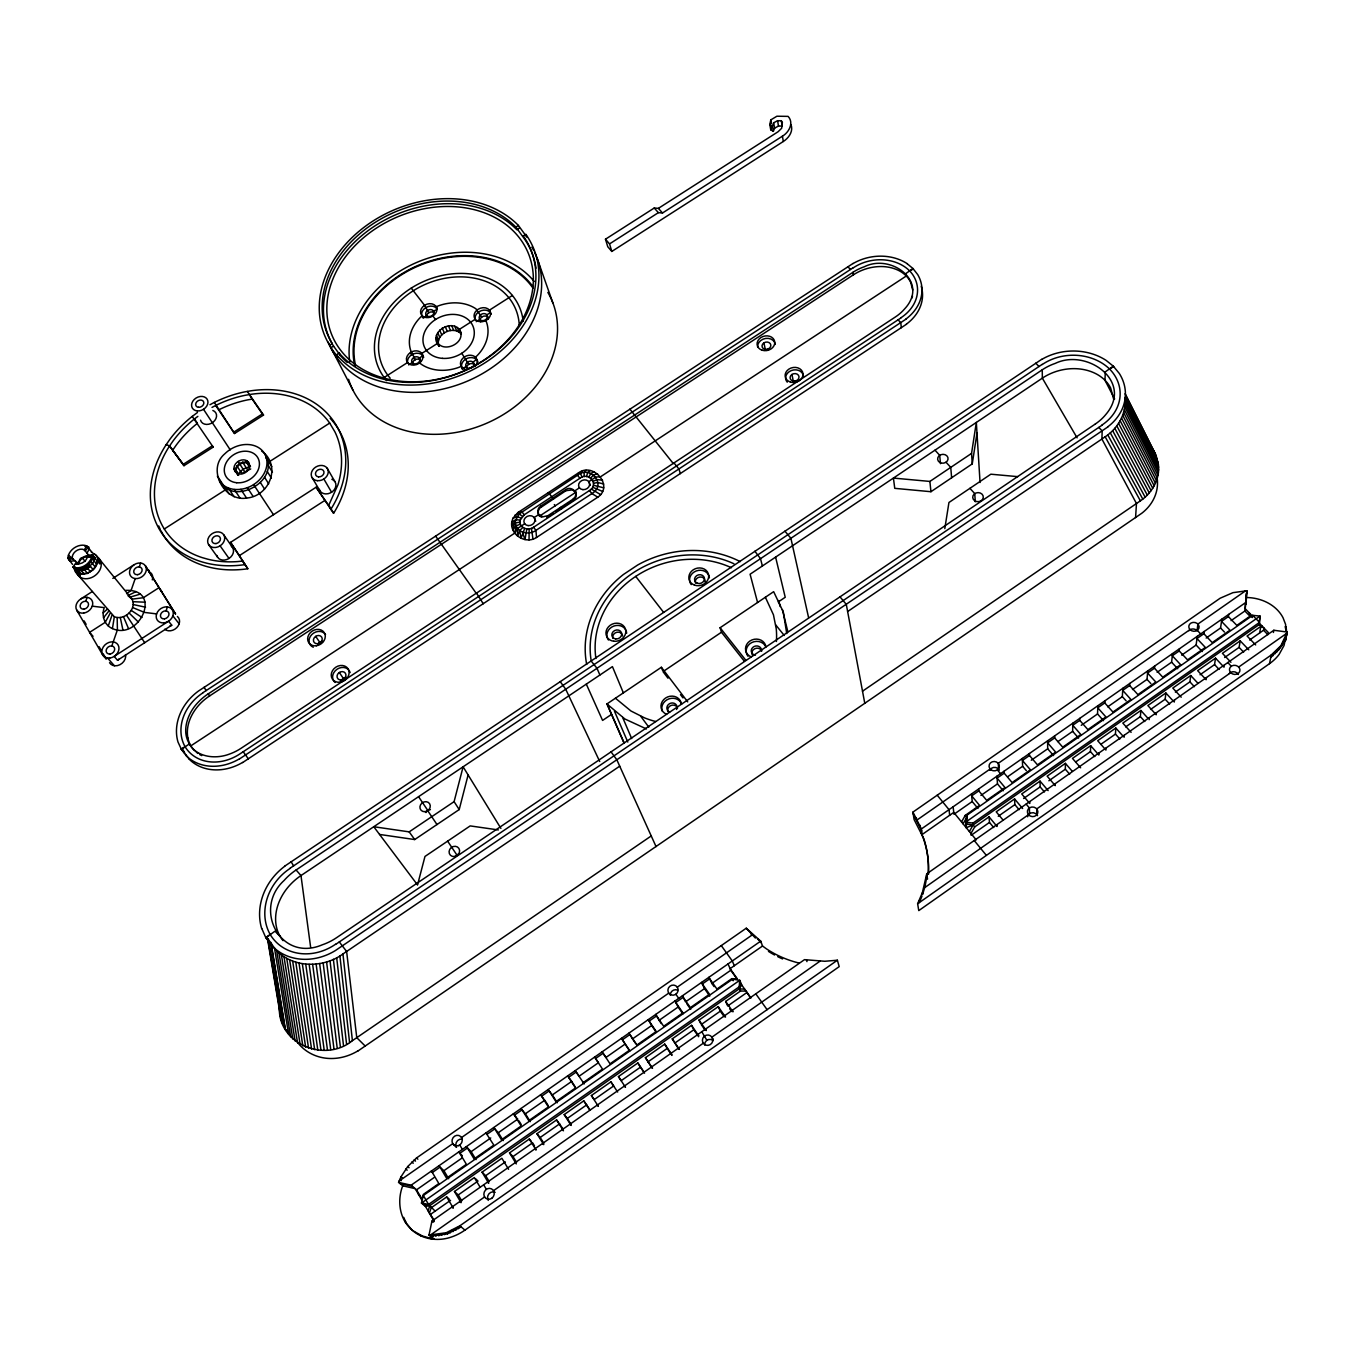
<?xml version="1.0" encoding="UTF-8"?>
<svg xmlns="http://www.w3.org/2000/svg" width="1355" height="1355" viewBox="0 0 1355 1355"><rect width="100%" height="100%" fill="white"/><g stroke="black" fill="none" stroke-linecap="round" stroke-linejoin="round"><path stroke-width="1.5" d="M279.553 1005.207C275.759 1043.181 324.641 1063.777 352.402 1040.657L651.23 835.95M1069.654 774.213L1065.352 769.217L1065.386 763.356L1047.144 776.144L1055.257 785.612L1055.24 783.664M847.62 611.545L1105.172 436.801C1117.773 428.485 1126.716 413.529 1124.853 398.133L1158.373 464.477C1160.253 478.84 1152.173 493.017 1140.385 500.842L862.508 691.202M511.784 521.98C509.717 534.785 525.909 544.693 536.529 537.478L597.809 497.166C614.052 486.072 593.473 461.97 578.67 472.743L517.847 512.613L512.884 518.321L511.784 521.98L515.899 519.693L520.218 520.134L524.199 514.815L579.906 478.281C588.273 471.252 599.672 484.633 589.476 490.527L533.582 527.247C528.315 531.499 518.22 527.586 520.218 520.134M1078.563 738.068L1072.652 731.344L1072.77 723.248M1104.85 700.857L1104.765 702.923L1097.77 707.801L1105.934 716.964L1087.879 729.6L1079.749 720.386L1079.8 718.353M1094.789 756.581L1090.453 751.619L1090.639 745.657L1072.466 758.394L1080.629 767.794M529.043 539.9L529.144 528.907M1103.478 720.64L1097.533 713.95L1097.855 705.735M1098.939 753.007L1098.854 755.006L1090.639 745.657M1246.007 604.296L1246.905 590.763L1232.948 592.66L1220.194 598.199L912.948 812.102L914.1 819.538L923.839 838.762A102.557 97.221 -8.1 0 1 928.209 872.468L928.48 874.229A102.353 97.069 -8 0 0 921.095 832.631M1245.499 603.127L1245.262 608.768L1252.325 616.034M1231.068 620.641L1244.889 610.986L1246.905 590.763M1106.019 748.045L1105.917 750.043L1097.686 740.711L1115.809 728.025L1122.787 735.85M966.234 827.702L966.64 815.405L1252.681 615.322L1260.048 616.085L1259.134 624.604L973.127 824.975L966.234 827.702L966.64 815.405M1119.84 739L1115.453 734.088L1115.809 728.025M1126.124 700.857L1122.33 696.639L1122.838 688.289M1135.575 517.61L1136.472 503.518L1101.903 439.02L1102.174 430.89L1098.77 427.418M1124.074 737.306L1124.21 735.274M1154.68 666.067L1154.477 668.201L1147.55 673.045L1155.832 682.056L1137.912 694.607L1129.664 685.528L1129.816 683.428M575.926 493.711L575.231 496.777L572.962 499.233L547.996 515.628L542.999 516.814L538.799 514.51L534.175 517.542L535.75 521.201M1144.772 721.504L1140.368 716.609L1140.859 710.46L1122.821 723.096L1131.12 732.361M1150.852 683.564L1147.024 679.38L1147.736 670.911M1149.192 719.657L1149.379 717.608M1156.408 712.679L1156.205 714.746L1147.854 705.548L1165.842 692.964L1172.922 700.671M1285.878 638.679L1286.251 636.24L1285.404 640.847L1287.25 632.057L1273.836 630.261L926.735 873.856L922.382 892.64L917.623 903.768L918.775 910.611L1269.516 663.662A49.847 42.598 9.2 0 0 1279.12 654.414L1284.015 645.556L1286.081 636.071M1169.636 704.058L1165.181 699.214L1165.842 692.964M1177.698 668.726L1171.618 662.188L1172.532 653.601M924.855 884.273L925.109 886.018L926.989 875.635M1154.477 668.201L1162.776 677.212L1180.645 664.712L1172.295 655.752L1179.206 650.942L1179.443 648.774M1174.226 702.093L1174.463 700.01M520.354 524.216L516.086 525.808L512.732 529.653L515.899 519.693L519.185 513.952L577.518 475.249C590.069 464.697 607.176 484.751 591.881 493.593L535.936 530.381C528.924 535.648 515.967 532.667 515.544 522.81L519.981 522.217M1175.344 692.083L1189.91 681.87L1190.706 675.518L1197.854 683.174M1181.696 655.143L1196.126 645.048L1197.244 636.359M1179.206 650.942L1187.556 659.868L1205.357 647.419L1196.956 638.544L1203.85 633.734L1204.138 631.532M1206.424 677.585L1206.119 679.702L1197.651 670.657L1215.503 658.157L1224.005 667.151L1224.344 665M438.647 345.525C435.497 333.703 453.62 325.098 461.361 334.177C457.143 315.613 426.368 331.196 438.868 345.948M978.649 788.966L978.801 790.88L971.687 795.859L979.563 805.361L965.251 815.371L966.826 817.285L965.861 823.992L973.127 824.975L974.719 826.889L970.959 833.461L971.129 835.29L989.472 822.434L989.065 816.845L974.719 826.889M1200.039 674.773L1214.554 664.594L1215.503 658.157M1206.17 638.036L1220.55 627.992L1221.854 619.167M1203.85 633.734L1212.251 642.609L1229.984 630.194L1221.533 621.386L1228.375 616.593L1228.731 614.374M971.552 453.4L929.886 481.432L893.419 478.078L894.757 488.342L930.936 491.713L972.263 463.867L971.552 453.4L976.328 422.438L980.055 482.499M972.263 463.867L976.989 433.092M944.808 528.619L948.94 502.502L990.844 474.199L1017.74 476.638M125.727 590.374C163.006 588.748 139.734 640.932 112.431 628.585L114.328 616.762L75.541 572.132L74.356 566.559M1245.99 595.997L1246.498 592.999M1224.649 657.514L1239.097 647.385L1240.198 640.847L1248.751 649.79M1249.496 613.121L1249.107 615.339L1244.889 610.986M273.473 514.714L253.605 484.599A26.372 21.087 -30.7 0 0 262.379 450.707A26.372 21.087 -30.7 0 0 224.879 453.739C206.417 469.033 224.202 501.96 246.542 498.064C269.645 496.286 281.789 465.392 261.583 450.961M218.816 478.315C229.808 508.464 281.129 481.838 265.394 454.992M1259.642 632.971L1260.844 626.366L1258.846 622.758L1268.246 632.446L1267.84 634.648L1263.554 630.227L1263.961 628.043L1260.844 626.366L1247.074 636.02L1255.662 644.929M750.382 997.788L746.08 991.115L740.524 991.013L739.068 988.947L739.728 980.292L732.547 979.157L423.336 1195.466L421.473 1203.054L425.504 1206.424L429.874 1205.56L739.068 988.947L741.693 984.966L739.728 980.292L421.473 1203.054L428.536 1204.426L435.141 1211.133M740.389 981.867L739.068 988.947L744.623 989.065M1285.997 631.311L1285.59 624.384L1283.016 617.694A36.805 31.385 9.6 0 0 1277.24 609.818C1269.042 601.518 1257.271 597.504 1245.753 597.504M186.025 755.429L181.435 749.434L189.243 743.997C197.169 757.36 215.36 759.257 228.826 754.312A46.324 38.719 -38 0 0 241.105 748.265L895.384 316.968A43.919 35.535 -9.6 0 0 904.598 308.94C929.835 281.908 891.217 253.266 864.388 266.715A44.105 35.789 -9.2 0 0 853.074 272.236L208.145 693.912A46.527 39.024 -38.3 0 0 197.779 702.686C187.295 713.662 180.503 732.699 190.852 745.843L514.714 533.159L516.086 525.808M1285.844 638.476L1286.251 636.24M1273.412 632.48L1273.836 630.261M1269.516 663.662L1271.244 654.99L1280.915 645.691L1287.25 632.057M912.084 297.931L912.491 295.915M1270.804 657.175L1273.006 655.532L1273.446 653.347M1273.006 655.532L1275.512 651.586M1275.072 653.771L1277.46 649.706M1277.02 651.907L1279.255 647.741M114.328 616.762C124.237 620.776 137.143 609.276 132.028 599.147L96.425 555.516L91.293 552.061M1278.798 649.943L1280.915 645.691M1280.441 647.893L1282.389 643.557M413.123 1230.848L422.32 1235.963L434.345 1239.317L428.993 1235.083L431.94 1221.092L804.497 959.645L824.755 961.271L837.373 960.221L839.202 966.623L464.934 1230.137A52.676 48.035 -62.4 0 1 451.418 1237.013C437.851 1241.807 421.574 1239.469 411.124 1229.171M1281.932 645.759L1283.71 641.355M1283.253 643.557L1284.862 639.086M1284.405 641.305L1285.844 636.782M1285.37 638.984L1286.64 634.428M112.431 628.585C104.386 625.265 101.269 615.458 104.25 607.616L92.275 606.176M790.964 124.609C793.59 131.266 788.779 138.007 783.326 141.479L611.816 251.437L607.768 246.746L605.482 239.208L654.245 208.009L658.378 208.365L778.109 131.723L781.666 128.251L782.377 122.34L781.276 120.731L777.584 120.714L773.654 122.814L774.586 128.149L773.349 131.333L770.741 129.809L771.418 126.743M91.446 557.769L92.106 554.805L87.584 555.415L91.446 557.769A13.093 10.298 -35.8 0 1 72.984 567.034L78.2 573.216C86.449 576.214 96.205 569.608 97.204 561.055L92.106 554.805M90.904 561.749L92.597 563.612L84.433 570.133L74.915 570.557L73.898 568.118C82.181 571.133 92.005 564.51 93.004 555.906L89.989 556.312M770.741 129.809L769.792 124.474L770.809 119.884L776.906 116.225L788.102 116.378C794.149 122.78 788.966 132.417 782.411 136.178L662.51 212.989L658.378 212.65L609.547 243.9L611.816 251.437M87.685 555.584L87.228 557.599A8.096 6.385 -35.8 0 1 77.574 563.765L75.643 563.274L72.984 567.034M77.642 563.883L80.487 558.396L86.737 555.55M72.543 564.391L67.75 558.125L68.427 555.16A13.093 10.298 -35.8 0 1 86.822 545.946L91.937 552.23M524.656 528.45L521.048 538.308L519.71 530.652L522.776 527.434M586.596 476.587L587.562 472.709L590.136 470.591M379.552 834.443L414.698 839.558L459.21 809.562L468.102 774.941M417.492 884.883L373.76 826.736L409.176 831.868L454.094 801.652L463.105 766.795L500.91 828.396M526.841 528.941L524.961 539.612L522.539 532.159M417.611 884.629L424.979 856.445L470.185 825.906L498.352 829.938M1286.166 636.647L1286.793 634.276M924.618 887.694L922.653 894.385L922.382 892.64M428.095 1210.896L429.874 1205.56L422.828 1204.189M799.111 963.066A102.557 97.221 -8.1 0 1 766.405 948.822L762.526 946.01L760.714 941.132L746.249 928.209L416.51 1157.983L407.703 1166.57L400.995 1176.817L398.573 1182.356L402.723 1185.777C396.88 1200.75 399.42 1219.873 412.496 1230.289M166.055 610.885L167.41 606.904M108.265 625.993L111.957 615.289M111.804 645.945L117.411 629.889L117.174 617.507M135.212 578.585L131.147 590.306L126.574 593.744M139.277 566.915L140.615 563.036M85.721 601.298L87.127 597.369M96.561 564.002L93.969 560.851L95.172 557.904L93.004 555.906L94.105 560.614L92.53 563.714L95.121 566.881M773.349 131.333L772.401 125.998L773.654 122.814M519.71 530.652L517.542 536.106L517.508 528.484L524.707 523.758M920.062 900.906L922.01 896.011M93.969 560.851L94.613 557.887M578.67 472.743L577.518 475.249L579.906 478.281M110.195 613.205L105.216 622.335L89.599 632.362L93.038 636.291M588.781 477.079L590.831 473.42L594.066 471.828M961.542 821.943L965.251 815.371M963.1 823.857L966.826 817.285M969.384 831.53L973.127 824.975L972.958 823.112L1259.54 622.385L1252.681 615.322L1252.291 617.541L1250.58 615.797L1236.844 625.4L1228.375 616.593M582.176 471.066L580.668 473.64L582.006 477.214M86.94 553.111L89.345 549.046L88.549 546.878L84.891 546.336M514.714 533.159L517.508 528.484M250.472 466.645L246.034 460.31A8.299 6.639 -30.7 0 0 233.941 468.051L237.989 475.097M248.236 463.139L247.457 462.529A8.282 6.639 -30.7 0 0 235.364 470.253L235.618 471.201M197.457 412.496L192.224 416.408A102.624 82.316 -30.8 0 0 169.798 439.443L166.208 444.626A102.624 82.316 -30.8 0 0 161.11 532.21A102.624 82.316 -30.8 0 0 243.731 564.798L244.95 564.612L230.57 542.356L316.105 487.241L333.584 513.257L334.245 512.258A102.269 82.147 -30.8 0 0 330.18 418.339M75.931 571.878C87.414 583.192 72.188 570.574 74.796 566.509M93.969 554.043C97.78 553.772 102.624 573.639 97.814 557.887M333.584 513.257L331.043 508.955L331.687 507.939A102.624 82.316 -30.8 0 0 251.048 390.782L244.798 391.866A102.624 82.316 -30.8 0 0 214.31 402.418L209.974 404.722M86.822 545.946L84.264 549.842L82.249 549.182A8.096 6.369 -35.8 0 0 72.611 555.33L72.255 557.498L67.75 558.125M85.179 550.943L88.549 546.878M79.759 575.756L78.2 573.216M515.899 519.693L511.733 525.842L515.544 522.81M161.025 530.855A102.269 82.147 -30.8 0 0 246.61 568.931L247.813 568.744L242.647 561.055L237.65 561.58A98.254 78.81 -30.7 0 1 207.738 559.192L202.2 557.616A98.254 78.81 -30.7 0 1 169.595 445.93L173.05 440.968A98.254 78.81 -30.7 0 1 194.51 418.881L197.864 416.375M574.622 499.03C579.889 493.508 571.42 485.107 565.628 489.765L540.73 506.109C536.343 508.565 537.156 515.577 541.729 517.288M103.471 617.829L109.196 610.631M586.088 470.337L584.09 472.776L584.293 476.638M81.029 573.944L78.387 570.811L74.915 570.557L84.433 570.133L90.395 566.305L93.004 569.456M590.678 478.044L593.676 474.894L597.606 473.945M103.149 612.816L107.553 609.039M575.926 493.101L572.606 489.883L565.984 490.662L539.798 508.091L538.24 510.954L538.426 514.036M473.081 362.158L476.316 359.532L475.317 357.161L476.943 355.857A40.481 32.368 -23.1 0 0 486.462 322.084L485.632 320.593M250.726 468.949L241.783 473.437L236.888 465.866M426.571 315.596L423.37 318.154L422.303 315.766L420.694 317.053A40.481 32.368 -23.1 0 0 410.717 350.488L415.274 359.668M79.86 568.795L81.097 570.98L87.601 568.558L90.379 566.322L88.769 564.341M1114.623 398.946L1104.986 380.281L1105.274 371.897L1113.268 366.138L1119.281 373.421A53.489 44.139 -1.8 0 1 1108 426.656M1108.102 426.757L335.142 950.719A56.385 49.407 -44.3 0 1 271.39 945.333L265.902 937.728L275.014 931.19L280.112 936.441M590.204 485.429L588.798 481.686L595.929 476.994L600.502 476.808L906.275 276.014L906.004 273.439L912.982 268.544L917.708 274.591A45.24 36.636 -9.3 0 1 905.851 319.103M519.304 228.03L516.882 229.757A109.907 86.635 -23 0 0 376.216 225.066A109.907 86.635 -23 0 0 333.567 346.169L330.874 347.693L337.852 357.263L336.565 354.824L339.089 353.028A110.094 86.703 -23 0 0 483.108 360.955A110.094 86.703 -23 0 0 523.267 235.922L525.909 234.432L526.841 237.057L518.372 225.404A113.176 89.142 -23 0 0 373.574 220.662A113.176 89.142 -23 0 0 329.604 345.237L352.842 389.935M329.604 345.237L332.297 343.73A110.094 86.703 -23 0 1 375.047 222.474A110.094 86.703 -23 0 1 515.933 227.132L518.372 225.404M284.618 866.201L1041.707 359.312M430.314 1235.116L484.599 1196.939M428.993 1235.083L446.218 1232.745L459.853 1225.818L837.373 960.221M917.623 903.768L1271.244 654.99M905.936 319.17L239.547 758.902M906.478 324.235L242.613 762.56M449.284 1199.192L446.71 1196.922L431.178 1207.796L429.4 1213.132L433.973 1219.839L432.651 1218.738M459.785 1201.546L461.056 1202.681L454.45 1191.502L474.335 1177.563L479.958 1186.946M487.512 1182.085L488.732 1183.254L482.041 1172.16L501.858 1158.271L508.599 1169.314M516.289 1163.911L509.531 1152.885L529.28 1139.064L531.482 1141.554M542.661 1143.383L543.745 1144.636L536.919 1133.695L556.583 1119.924L562.664 1128.427M570.065 1124.159L571.099 1125.446L564.205 1114.589L583.785 1100.853L589.713 1109.44M591.373 1095.534L610.885 1081.866L613.663 1085.948L594.286 1099.549L591.373 1095.534L598.351 1106.324L597.369 1104.986M624.57 1085.914L625.485 1087.269L618.439 1076.564L637.866 1062.964L643.947 1072.076M651.738 1067.537L645.403 1057.679L664.746 1044.112L671.911 1054.681M678.449 1048.77L672.249 1038.862L691.541 1025.345L698.757 1035.83L698.011 1034.373M700.484 1023.076L699.011 1020.112L718.218 1006.646L725.501 1017.063L724.823 1015.556M746.724 992.656L727.703 1005.986L725.653 1001.43L740.524 991.013M1022.635 808.512L1014.59 798.942L996.213 811.831L1002.954 819.944M1048.143 790.609L1040.047 781.107L1021.721 793.945L1029.766 803.498L1029.715 801.584M1190.706 675.518L1172.803 688.069L1181.204 697.198M1240.198 640.847L1222.413 653.313L1230.933 662.29M430.721 1214.232L450.554 1200.327M454.45 1191.502L458.244 1194.941L478.01 1181.086L475.554 1178.731M482.041 1172.16L485.666 1175.7L505.347 1161.913M509.531 1152.885L512.986 1156.56L532.6 1142.807L534.531 1145.923M536.919 1133.695L540.188 1137.472L559.717 1123.786M564.205 1114.589L567.288 1118.468L586.749 1104.833M637.866 1062.964L640.492 1067.147L621.183 1080.68L618.439 1076.564M647.961 1061.897L667.202 1048.414L664.746 1044.112M674.654 1043.198L693.811 1029.749L691.541 1025.345M718.218 1006.646L720.318 1011.169L701.229 1024.549L705.074 1030.105M998.245 816.269L1014.861 804.633L1014.59 798.942M1023.601 798.502L1040.149 786.899L1040.047 781.107M1048.855 780.785L1065.352 769.217M1075.667 761.984L1090.453 751.619M1100.717 744.42L1115.453 734.088M1125.7 726.907L1140.368 716.609M1150.564 709.461L1165.181 699.214M1249.598 640.017L1263.554 630.227M1286.962 633.158L1238.707 667.05M493.508 1190.689L703.296 1043.215M820.063 961.152L711.917 1037.151A5.268 5.132 -43.7 0 1 707.988 1045.366A5.268 5.132 -43.7 0 1 702.923 1038.049A5.268 5.132 -43.7 0 1 711.917 1037.151L713.357 1040.064M923.636 888.372L1028.513 814.694A5.251 4.81 8.4 0 0 1037.507 813.694A5.251 4.81 8.4 0 0 1031.866 807.021A5.251 4.81 8.4 0 0 1028.513 814.694M1230.73 672.673A5.285 4.556 10.6 0 1 1233.727 665.322A5.285 4.556 10.6 0 1 1239.689 671.589A5.285 4.556 10.6 0 1 1230.73 672.673L1036.744 808.918L1036.863 814.575M398.573 1182.356L411.124 1185.202L760.714 941.132M976.21 839.897L953.751 812.424L922.213 834.46L921.383 828.955L1246.38 602.043M431.026 1171.313L432.347 1172.498L440.036 1167.129L446.557 1178.156L466.391 1164.301L459.819 1153.325L467.475 1147.956L474.081 1158.915L493.83 1145.111L485.988 1132.949M487.173 1134.203L494.812 1128.867L501.486 1139.758L521.15 1125.988L514.443 1115.165L522.048 1109.864L528.789 1120.653L548.385 1106.95L541.594 1096.212L549.165 1090.927L555.973 1101.632L575.502 1087.98L568.643 1077.327L576.18 1072.059L584.191 1083.932M1004.072 771.215L1004.191 773.163L997.094 778.109L1005.02 787.543L986.694 800.365L978.801 790.88M1029.41 753.532L1029.478 755.497L1022.415 760.443L1030.393 769.809L1012.134 782.58L1004.191 773.163M1054.647 735.901L1054.664 737.916L1047.618 742.828L1055.664 752.127L1037.473 764.847L1029.478 755.497M1079.749 720.386L1072.754 725.281L1080.85 734.512L1062.727 747.181L1054.664 737.916M1129.664 685.528L1122.702 690.389L1130.934 699.485L1112.946 712.069L1104.765 702.923M762.526 946.01L730.091 968.673L737.323 978.835L731.768 978.683L716.93 989.048L709.715 978.801L702.313 983.967L709.512 994.248L690.373 1007.629L683.208 997.314L675.789 1002.497L682.92 1012.846L663.696 1026.294L656.616 1015.894L649.147 1021.094L656.21 1031.528L636.918 1045.01L629.906 1034.543L622.419 1039.759L629.414 1050.261L610.038 1063.811L603.094 1053.258L595.573 1058.509L602.501 1069.095L583.057 1082.696M411.124 1185.202L416.544 1189.826L434.057 1177.58M438.732 1165.927L443.915 1170.686L461.92 1158.102M466.239 1146.72L471.167 1151.648L490.747 1137.963M493.627 1127.597L498.335 1132.661L517.83 1119.044M520.913 1108.542L525.384 1113.759L544.812 1100.192L548.182 1105.528M548.098 1089.572L552.332 1094.942L571.674 1081.409L567.61 1075.955M621.505 1038.32L625.112 1044.078L605.922 1057.493L602.145 1051.836M635.8 1043.74L632.548 1038.879L651.67 1025.515L648.3 1019.621M661.274 1023.55L659.089 1020.332L678.144 1007.019L674.993 1000.972M701.568 982.409L704.498 988.608L685.528 1001.87L682.446 995.773M714.085 986.626L711.849 983.459L730.768 970.248L728.058 963.93M971.518 793.945L972.213 801.533L953.971 814.27L953.124 806.784M980.935 795.436L997.466 783.884L996.975 776.178M1007.798 776.652L1022.619 766.303L1022.331 758.461M1031.274 760.257L1047.686 748.79L1047.601 740.829M1057.95 741.608L1072.652 731.344M1081.256 725.332L1097.533 713.95M1107.729 706.836L1122.33 696.639M1132.475 689.543L1147.024 679.38M1157.136 672.317L1171.618 662.188M738.407 987.389L428.536 1204.426L423.336 1195.466M461.513 1137.556L668.76 993.096M677.28 987.168A5.2 4.997 -37.8 0 1 673.35 995.18A5.2 4.997 -37.8 0 1 668.422 988.066A5.2 4.997 -37.8 0 1 677.28 987.168L752.686 934.594M990.132 769.013L917.335 819.792M1190.012 629.584A5.183 4.455 7.8 0 1 1193.027 622.402A5.183 4.455 7.8 0 1 1198.819 628.517A5.183 4.455 7.8 0 1 1190.012 629.584L998.262 763.339L998.618 769.2M399.098 1181.052L452.722 1143.688L456.516 1147.38A5.403 4.963 -59.6 0 1 462.123 1139.132M1245.601 590.797L1197.888 624.079L1197.058 630.668A5.149 4.438 8 0 0 1188.911 630.719M288.547 1032.476L285.448 1029.648L271.068 942.928C285.261 967.961 321.237 970.028 342.95 953.954L619.709 766.185M1095.382 423.963L336.701 937.609A54.674 47.848 -43.9 0 1 322.287 944.808C280.604 962.677 252.623 909.205 284.042 880.53A54.945 48.272 -44.5 0 1 296.084 869.995L1042.249 369.813A52.168 43.14 -1.6 0 1 1055.376 363.343C1086.93 348.1 1133.864 381.517 1105.866 414.444A51.88 42.818 -2.2 0 1 1095.382 423.963M335.684 944.384L1102.005 425.233M786.747 633.581L783.292 611.986L773.654 591.678L720.098 627.738L721.47 632.226L663.002 671.623L667.998 678.194M611.512 714.407L602.585 720.42L586.309 684.123M778.244 601.959L785.223 597.267L775.602 557.108M623.876 742.692L606.938 703.939L661.376 667.27L687.713 701.89M290.055 868.233L1042.181 364.376M430.365 1236.15L447.523 1233.812L461.14 1226.902L464.934 1230.137M900.889 317.968L240.123 753.77A42.97 35.958 -38.3 0 1 185.093 746.724A42.987 35.975 -38.3 0 1 203.165 692.693M549.927 515.493L553.043 513.443M556.16 511.394L559.293 509.345M579.415 487.834L574.825 490.866L575.164 491.763M539.375 516.221L576.332 491.95M203.098 692.574L853.227 267.68M187.871 737.984C185.55 725.772 191.207 713.424 199.354 704.583A46.426 38.973 -38.3 0 1 209.72 695.843L853.43 274.794A44.021 35.738 -9.2 0 1 864.727 269.289C875.991 265.461 889.016 265.258 899.686 271.017A32.52 26.338 -9.2 0 1 910.763 282.518L912.711 289.936M117.546 660.275L171.746 625.197L168.579 621.2L114.159 656.413L117.546 660.275A9.163 7.402 -37.9 0 0 119.409 658.767M230.57 542.356L239.361 555.635L324.793 500.469M358.143 1050.87L1141.825 513.223A48.966 41.209 1 0 0 1157.255 478.908M164.294 528.992L225.387 489.866L223.914 486.513M331.213 509.802L328.655 505.483L337.954 484.751A98.254 78.81 -30.7 0 0 334.939 431.906L329.705 423.082L269.493 461.632L265.699 457.617M80.69 598.995L92.411 591.474M112.838 578.382L134.196 564.679M384.176 377.486L407.499 362.564M512.393 295.475L489.426 310.16A8.503 6.775 -21.9 0 1 486.614 320.102L484.633 321.101A8.503 6.775 -21.9 0 1 475.249 319.238L459.328 329.417C467.746 342.544 442.424 354.807 436.53 340.799M408.6 364.901L412.174 362.615A4.268 3.421 -24.4 0 0 417.831 363.072L418.695 362.395A4.268 3.421 -24.4 0 0 419.322 358.042L422.896 355.755L421.812 353.401A8.553 6.843 -24.3 0 0 412.496 351.487L410.514 352.486A8.553 6.843 -24.3 0 0 407.516 362.564A8.553 6.843 -24.3 0 0 418.831 363.496L420.541 362.124A8.553 6.843 -24.3 0 0 421.828 353.418L437.817 343.171L439.206 346.321M476.232 321.643L479.772 319.374A4.234 3.388 -21.9 0 0 484.463 320.288L485.446 319.797A4.234 3.388 -21.9 0 0 486.852 314.851L490.375 312.582L489.426 310.16A8.503 6.775 -21.9 0 0 478.061 309.313L476.367 310.668A8.503 6.775 -21.9 0 0 475.249 319.238M169.595 445.93L183.992 465.697L183.264 464.308L212.312 445.829L213.175 447.116L183.992 465.697L169.595 445.93L166.208 444.626M233.551 432.296L262.379 413.936L263.531 415.053L234.534 433.515L214.31 402.418M853.057 263.446L198.524 690.999A47.764 39.989 -38.3 0 0 178.013 742.049L181.435 749.434M270.373 934.323L265.902 937.728M1109.389 369.119L1113.708 366.578M185.262 746.605L181.163 748.976L184.687 753.092L182.993 749.705M909.595 271.085L913.338 268.917M774.586 128.149L778.498 126.049L782.191 126.066L781.276 120.731M211.99 407.415L215.682 405.467A98.254 78.81 -30.7 0 1 244.916 395.355L250.895 394.322A98.254 78.81 -30.7 0 1 329.705 423.082M462.224 368.577L466.035 366.68M219.578 481.177C227.301 492.051 243.358 491.306 253.605 484.599M433.498 311.176L437.242 309.313L436.191 306.924L438.072 305.976A40.481 32.368 -23.1 0 1 475.944 308.821L481.719 317.155M407.77 363.309A8.537 6.843 -24.4 0 1 411.598 354.841L413.597 353.841A8.537 6.843 -24.4 0 1 423.725 357.33M412.191 362.615A4.268 3.421 -24.4 0 1 413.682 357.585L414.681 357.076A4.268 3.421 -24.4 0 1 419.322 358.042L420.406 360.379M412.868 364.156A4.251 3.421 -24.4 0 1 414.766 359.922L415.765 359.414A4.251 3.421 -24.4 0 1 420.829 361.175M546.793 517.305L548.352 516.526M136.093 591.576L127.895 595.624L132.028 599.147L143.359 597.724L158.823 587.782L162.007 591.83M73.898 568.118L78.387 570.811M512.884 518.321L517.153 516.678L521.048 518.118M593.168 481.211L597.42 479.619L602.568 480.246M130.266 597.081L140.259 594.117M514.951 515.12L519.185 513.952L522.403 516.306M517.847 512.613L521.878 511.716L524.199 514.815M262.379 413.936L252.182 399.098L247.66 399.877A97.916 78.641 -30.8 0 0 218.528 409.938M234.042 469.016L238.175 475.3M593.575 483.176L598.029 482.566L603.669 483.989M73.17 558.599L68.597 559.598L70.325 561.19L74.965 560.75M97.204 561.055L99.423 563.172M68.427 555.16L78.759 563.917A7.097 5.606 -35.9 0 1 89.091 557.312M90.379 566.322L86.093 566.475L90.345 571.573M133.044 601.705L145.154 602.196M593.371 485.226L603.703 487.817M433.024 1238.284L430.229 1237.945L431.584 1239.046M156.604 613.9L144.477 612.409L132.638 607.548M87.601 568.558L83.045 567.999L84.433 570.133M972.958 823.112L965.675 822.129L1260.048 616.085L1259.134 624.604L1262.25 626.264M133.247 604.567L145.544 607.192M399.962 1183.474L412.496 1186.37M402.723 1185.777L415.206 1188.674L421.625 1199.751L423.37 1194.382L438.851 1183.559L432.347 1172.498M77.946 573.605L87.398 573.487L93.292 569.71A13.499 10.654 -35.8 0 0 97.645 561.004M646.471 728.956L624.875 718.98L606.938 703.939M592.592 487.224L602.687 491.459M199.761 754.6L201.692 755.616M600.672 494.643L591.254 489.036M246.83 460.92L248.829 462.478L249.743 465.832A8.299 6.639 -30.7 0 1 245.526 472.488A8.299 6.639 -30.7 0 1 237.616 473.589L234.838 471.421L234.195 468.999M238.378 475.165L235.77 470.879A8.282 6.623 -30.7 0 1 247.846 463.156L248.71 463.63L246.898 460.802M548.318 492.627L553.551 498.826M769.792 124.474L772.401 125.998M597.809 497.166L591.881 493.593L589.476 490.527M131.232 610.428L142.021 617.474M907.257 263.802L912.982 268.544M761.324 942.758L757.411 938.744M196.255 752.16L197.949 753.448M431.822 1235.167L433.177 1236.234M434.684 1235.066L436.022 1236.133M437.563 1234.761L438.901 1235.828M440.46 1234.286L441.781 1235.354M443.339 1233.609L444.66 1234.676M404.603 1221.007L410.65 1228.46M419.864 1234.947L421.236 1236.048M446.218 1232.745L447.523 1233.812M449.047 1231.712L450.351 1232.779M451.842 1230.476L453.146 1231.56M431.94 1221.092L433.278 1222.193M454.586 1229.087L455.89 1230.171M399.708 1179.561L401.097 1180.73M457.262 1227.528L458.549 1228.612M400.995 1176.817L402.384 1177.986M459.853 1225.818L461.14 1226.902M418.407 1194.195L419.745 1195.347M405.806 1169.009L407.178 1170.178M407.703 1166.57L409.075 1167.756M1113.268 366.138L1106.137 360.396A53.506 44.173 -1.8 0 0 1041.792 359.414M746.249 928.209L755.396 938.05M452.011 1207.017L453.298 1208.135L446.71 1196.922M411.869 1162.031L413.241 1163.234M414.139 1159.931L415.494 1161.133M416.51 1157.983L417.865 1159.186M288.242 1031.934L285.143 1029.106L271.085 944.435M472.743 361.836L473.42 362.463A4.285 3.472 -22.9 0 1 471.98 367.544A4.285 3.472 -22.9 0 1 466.255 367.07L465.815 366.273A4.285 3.472 -22.9 0 1 472.743 361.836L474.081 364.495M419.694 362.801L420.948 364.021A40.481 32.368 -23.1 0 0 459.294 367.188L461.208 366.24L462.665 369.373L461.801 367.781A8.587 6.944 -22.9 0 1 465.544 359.227L461.75 353.282M129.131 613.036L138.346 622.047M458.566 1152.089L462.309 1155.747M92.343 558.87L94.105 560.614M365.257 1046.111L356.772 1037.676L346.626 951.464L339.292 941.928M270.746 942.369L265.563 937.152L261.786 928.497M615.424 698.215L630.973 711.002L644.557 717.879A91.683 81.537 -18.3 0 0 655.651 721.504M1035.762 363.191L1038.997 366.494M1220.55 627.992L1224.48 632.074M1239.097 647.385L1243.636 652.128M1197.295 630.363L1200.682 633.937M1227.816 662.561L1231.289 666.22M847.874 266.732L850.466 269.476M898.077 319.814L900.77 322.676L901.329 327.724M1196.126 645.048L1202.258 651.535M1214.554 664.594L1219.06 669.37M1189.91 681.87L1194.382 686.68M192.224 416.408L213.175 447.116M935.001 450.182L939.709 455.314L940.472 463.664M946.01 462.207L950.753 467.39L951.633 477.773M969.926 488.325L974.753 493.61L975.312 501.824M1140.859 710.46L1147.905 718.235M658.378 208.365L662.51 212.989M654.245 208.009L658.378 212.65M189.26 759.088L185.618 754.43M534.971 1148.786L536.089 1150.022L529.28 1139.064M105.419 657.006A9.163 7.402 -37.9 0 0 106.113 658.835L102.692 654.956L76.71 610.106L79.013 612.765M107.604 658.056L114.396 665.762M296.084 869.995L300.979 875.567L310.651 947.365M513.291 1113.878L516.695 1117.756M1065.386 763.356L1072.279 771.3M1047.686 748.79L1053.546 755.565M605.482 239.208L609.547 243.9M1022.619 766.303L1026.328 770.639M1040.149 786.899L1044.434 791.93M297.88 1042.825L299.895 1045.196A51.846 46.07 -49.7 0 0 358.093 1050.769M997.348 769.928L1000.532 773.688M1026.142 804.091L1029.377 807.953L1029.563 813.61M997.466 783.884L1003.242 790.761M1014.861 804.633L1019.112 809.697M784.901 531.143L790.897 538.291L808.596 617.677M840.015 596.861L846.282 604.347L864.795 703.397M75.643 563.274L76.574 564.374M81.503 570.76L84.145 573.91M84.688 569.947L87.313 573.097M144.697 642.71L126.472 615.17M989.065 816.845L997.026 826.482L996.907 824.619M972.213 801.533L977.937 808.461M989.472 822.434L993.689 827.532M82.503 558.209L85.145 561.393M248.355 758.868L243.222 751.72M754.887 551.231L760.511 558.667L762.374 566M84.162 549.673L89.566 556.261M87.584 555.415L88.583 556.685M629.889 409.142L673.35 463.63M673.977 462.936L678.974 469.033L680.346 473.623M986.389 855.395L974.228 840.523M937.22 795.199L949.025 809.663L949.669 815.27M208.145 693.912L209.72 695.826M562.41 1129.528L563.46 1130.798L556.583 1119.924M775.636 624.807L784.257 635.461M540.51 1094.874L543.728 1098.871M347.236 362.446A109.907 86.635 -23 0 1 340.359 355.467L333.567 346.169M720.098 627.738L745.707 660.139M172.864 615.848L179.148 623.808M721.47 632.226L744.42 661.308M175.523 613.934L145.476 565.95A8.977 7.182 -35.2 0 0 130.91 567.931A8.977 7.182 -35.2 0 0 137.397 578.551A8.977 7.182 -35.2 0 0 145.476 565.95L175.523 613.934A9.079 7.385 -36 0 0 174.27 612.477M635.732 576.4L663.628 612.392M411.259 288.124L424.572 305.315L428.756 312.768M432.855 316.003A8.435 6.69 -23.3 0 0 436.615 307.687L435.785 306.145A8.435 6.69 -23.3 0 0 424.572 305.315A8.435 6.69 -23.3 0 0 421.642 315.156L422.963 316.393A8.435 6.69 -23.3 0 0 432.855 316.003L435.565 319.492M561.58 508.853L560.479 507.431L560.851 508.311L573.317 500.13L572.962 499.233M554.314 504.568L555.245 505.788M183.264 464.308L172.61 450.3L176.048 445.355A97.916 78.641 -30.8 0 1 197.424 423.319L194.51 418.881M680.481 694.641L682.988 697.927M533.582 527.247L535.936 530.381L536.529 537.478M640.593 716.084L648.808 727.161M591.068 660.918L596.996 668.286L599.892 675.01M575.181 1070.67L579.178 1076.175L598.453 1062.71L594.608 1057.103M560.191 681.582L565.729 689.238L599.706 761.493M611.071 751.856L616.864 759.867L656.057 846.604M435.582 536.055L476.35 593.49M476.503 593.1L483.261 603.754M721.283 945.587L732.293 960.966L734.308 965.742M409.176 831.868L414.698 839.558M755.785 993.825L767.099 1009.661M738.78 980.885L750.975 997.991M730.768 970.248L736.781 978.7M208.585 544.574L217.579 557.176M731.768 978.683L733.224 980.732L732.547 979.157M725.653 1001.43L732.97 1011.829L732.293 1010.305M729.651 1008.73L731.581 1011.491M220.12 545.845L228.995 558.446A8.926 7.249 -33.1 0 0 231.315 546.099M704.498 988.608L709.749 996.094M720.318 1011.169L724.18 1016.69M1151.039 446.642L1155.409 453.942L1158.373 464.477M223.761 534.818A9.028 7.283 -32.9 0 1 215.818 547.454A9.028 7.283 -32.9 0 1 208.975 536.851A9.028 7.283 -32.9 0 1 223.761 534.818L232.586 547.505M699.011 1020.112L706.26 1030.579L705.515 1029.106M686.629 1003.462L690.728 1009.39M675.857 994.248L678.72 998.381M701.771 1031.731L706.887 1040.335M678.144 1007.019L682.869 1013.879M693.811 1029.749L698.604 1036.711M316.105 487.241L331.043 508.955M247.304 391.443L263.531 415.053M456.838 854.937L447.624 841.15M672.249 1038.862L679.431 1049.397L678.635 1047.957M427.858 810.561L418.576 796.672M436.988 824.551L427.723 810.697M651.67 1025.515L656.362 1032.425M667.202 1048.414L671.945 1055.426M315.698 636.359L319.746 642.338M339.326 672.487L343.272 678.33M215.682 405.467L234.534 433.515M645.403 1057.679L652.517 1068.299L651.653 1066.893M230.248 449.894L203.504 409.295M625.112 1044.078L629.753 1051.04M640.492 1067.147L644.523 1073.194M217.342 476.13L223.168 484.836M223.338 485.259L229.131 493.948M228.385 488.122L234.144 496.794M234.364 489.528L240.089 498.2M240.851 489.375L246.542 498.064M610.885 1081.866L617.66 1092.045M234.788 468.457L238.277 473.844L243.036 469.135L249.337 466.764L245.882 461.344M247.423 487.698L253.063 496.404M235.77 470.879L238.666 475.334M454.094 801.652L459.21 809.562M239.361 555.635L247.813 568.744M571.674 1081.409L575.096 1086.71M238.158 461.428L244.442 471.303M583.785 1100.853L589.747 1110.118M242.63 462.191L247.491 469.779M260.38 482.482L264.53 489.036M247.846 463.156L249.743 466.137M552.332 1094.942L557.295 1102.75M567.288 1118.468L570.946 1124.227M264.564 477.282L268.697 483.837M267.274 471.523L271.39 478.112M525.384 1113.759L530.296 1121.635M540.188 1137.472L543.812 1143.281M268.341 465.629L272.44 472.234M518.948 1120.839L521.167 1124.43M267.697 459.989L271.796 466.611M498.335 1132.661L503.196 1140.588M512.986 1156.56L516.56 1162.387M629.008 1033.086L632.548 1038.879M204.114 687.256L206.129 690.593M912.948 812.102L921.383 828.955M913.236 813.965L921.654 830.801M249.456 394.576L252.182 399.098M471.167 1151.648L475.995 1159.626M485.666 1175.7L489.223 1181.594M291.122 861.729L293.595 865.862M459.735 1144.975L462.394 1149.413M483.65 1184.812L486.36 1189.334M765.372 597.25L773.451 614.814L776.246 628.839A91.683 81.537 -18.3 0 1 776.398 641.491M312.26 477.875L320.085 491.086M443.915 1170.686L448.674 1178.748M458.244 1194.941L461.75 1200.869M1077.09 437.851L1042.351 378.147L1042.249 369.813M323.862 479.026L331.585 492.255M416.544 1189.826L421.354 1198.108M422.912 1201.97L434.294 1221.549M84.129 620.912L86.11 624.333M99.084 646.691L101.083 650.163M103.099 653.635L106.113 658.835M327.216 468.254L334.871 481.55M655.786 1014.387L659.089 1020.332M1105.172 436.801L1140.385 500.842M1107.78 434.904L1142.79 499.08M433.295 310.803L433.719 311.565A4.217 3.337 -23.3 0 1 431.839 315.715A4.217 3.337 -23.3 0 1 426.893 315.901L426.249 315.292A4.217 3.337 -23.3 0 1 427.706 310.38A4.217 3.337 -23.3 0 1 433.295 310.803L434.345 313.191A4.2 3.337 -23.3 0 0 429.738 312.277A4.2 3.337 -23.3 0 0 426.74 316.037M1110.304 432.838L1145.111 497.133M1112.641 430.636L1147.279 495.083M1114.809 428.316L1149.277 492.898M1116.791 425.877L1151.106 490.629M1118.569 423.353L1152.749 488.24M1120.145 420.744L1154.189 485.784M1121.517 418.051L1155.442 483.261M339.089 353.028L340.359 355.467M1122.668 415.291L1156.493 480.669M1123.6 412.496L1157.339 478.027M1124.311 409.65L1157.966 475.351M76.744 568.846L77.845 571.014M1125.04 403.892L1158.61 469.914M1124.786 406.788L1158.389 472.641M1125.057 401.012L1158.593 467.204M1125.344 397.134L1157.949 461.784M1125.107 393.678L1155.409 453.942M1125.48 394.881L1156.459 456.516M1125.615 396.134L1157.305 459.125M413.682 357.585L414.766 359.922M410.514 352.486L411.598 354.841M708.987 977.243L711.849 983.459M436.479 335.329L438.58 340.071M436.09 338.123L438.19 342.866M437.699 332.602L439.799 337.361M439.664 330.129L441.747 334.888M442.221 328.079L444.305 332.839M435.785 306.145L436.818 308.55A8.435 6.673 -23.3 0 0 425.639 307.721A8.435 6.673 -23.3 0 0 422.709 317.544M607.311 704.414L624.198 743.116M445.219 326.589L447.286 331.348M448.437 325.759L450.487 330.518M614.476 711.24L627.805 742.066M468.695 364.343L465.544 359.227A8.587 6.944 -22.9 0 1 475.639 358.889L476.994 360.176A8.587 6.944 -22.9 0 1 477.875 361.751M451.672 325.623L453.722 330.4M622.656 717.439L631.667 738.56M454.687 326.233L456.737 331.01M457.312 327.52L459.345 332.297M538.799 514.51L539.171 515.391M123.457 616.677L128.437 628.449M540.73 506.109L541.102 506.99M623.368 692.879L612.426 666.609L300.979 875.567A54.59 48.035 -44.7 0 0 289.022 886.051C279.401 896.959 273.354 912.101 276.386 926.718A40.379 35.416 -44.7 0 0 283.06 940.658M487.817 317.239L486.852 314.834A4.234 3.388 -21.9 0 0 481.177 314.411L480.331 315.088A4.234 3.388 -21.9 0 0 479.772 319.374L480.737 321.762A4.234 3.388 -21.9 0 1 480.314 320.983M565.628 489.765L565.984 490.662M750.789 932.934L751.415 934.577M661.376 667.27L662.46 670.166M515.933 227.132L524.199 238.548A109.907 86.635 -23 0 1 536.038 268.205M536.902 257.619L552.789 302.724M531.448 528.331L532.989 539.171M806.445 960.034L806.97 961.627M757.581 602.501L750.094 574.232L1042.351 378.147A51.846 42.97 -1.4 0 1 1055.393 371.727C1068.79 367.188 1084.237 367.374 1096.856 374.217A38.279 31.639 -1.6 0 1 1104.986 380.281A38.279 31.639 -1.6 0 1 1110.66 388.038L1113.725 399.335M778.685 600.519L780.175 606.566M782.411 609.581L787.831 631.701M1285.184 626.62L1285.675 628.94M763.915 342.883L765.456 350.217A4.421 3.642 -12.9 0 1 768.742 349.387M120.29 617.49L122.882 629.855M791.964 374.454A4.505 3.743 -11.9 0 0 792.675 380.891A4.505 3.743 -11.9 0 0 799.01 376.724A4.505 3.743 -11.9 0 0 791.964 374.454L793.386 381.704M770.809 119.884L771.435 123.441M782.411 136.178L783.326 141.479M777.584 120.714L778.498 126.049M268.442 938.981L282.67 1023.906M267.884 939.032L281.603 1020.891M267.121 936.525L280.773 1017.876M274.472 947.907L288.649 1034.407M276.64 950.397L290.664 1036.795M278.927 952.667L292.799 1038.946M919.13 900.804L919.418 902.532M281.383 954.75L295.102 1040.962M283.991 956.664L297.541 1042.791M286.752 958.375L300.116 1044.434M926.735 873.856L927.531 879.158M289.648 959.882L302.809 1045.874M292.68 961.169L305.637 1047.144M916.268 817.59L916.539 819.453M295.813 962.253L308.55 1048.194M926.532 875.736L926.803 877.515M919.994 825.28L920.265 827.143M299.032 963.117L311.565 1049.024M302.351 963.761L314.648 1049.668M853.057 272.22L853.43 274.794M305.739 964.167L317.798 1050.074M309.16 964.354L320.983 1050.277M1286.098 626.721L1286.556 631.464M312.632 964.32L324.218 1050.261M316.121 964.032L327.47 1050.023M319.628 963.524L330.722 1049.583M323.117 962.795L333.974 1048.906M326.589 961.847L337.192 1048.025M330.01 960.678L340.376 1046.941M333.381 959.289L343.509 1045.654M336.684 957.697L346.575 1044.163M339.902 955.902L349.573 1042.486M342.95 953.954L352.402 1040.657M929.886 481.432L930.936 491.713M488.41 318.899A4.234 3.388 -21.9 0 0 482.143 316.816L481.313 317.493A4.234 3.388 -21.9 0 0 480.161 320.119M466.662 367.73A4.285 3.472 -22.9 0 1 473.742 364.173L474.419 364.817A4.285 3.472 -22.9 0 1 474.843 365.613M386.734 380.67A76.693 61.331 -23.1 0 1 424.183 281.247A76.693 61.331 -23.1 0 1 523.166 321.135M390.189 378.18A72.442 57.926 -23.1 0 1 427.723 283.331A72.442 57.926 -23.1 0 1 519.287 325.861M355.586 365.698A98.017 78.387 -23.1 0 1 417.577 266.308A98.017 78.387 -23.1 0 1 533.125 288.31M354.773 365.952A98.864 79.081 -23.1 0 1 416.341 266.156A98.864 79.081 -23.1 0 1 532.854 286.481M525.909 234.432A113.176 89.142 -23 0 1 484.667 363.005A113.176 89.142 -23 0 1 336.565 354.824M534.581 252.284A112.584 88.888 -23.1 0 1 468.271 380.755A112.584 88.888 -23.1 0 1 328.215 342.138M531.837 247.152A112.584 88.888 -23.1 0 1 533.718 250.556M547.843 292.426A109.145 87.448 -23.1 0 1 486.733 423.217A109.145 87.448 -23.1 0 1 348.574 379.315M474.843 366.595A8.604 6.944 -22.9 0 0 475.995 357.805L474.64 356.534A8.604 6.944 -22.9 0 0 464.528 356.873A8.604 6.944 -22.9 0 0 460.768 365.444L461.632 367.036A8.604 6.944 -22.9 0 0 466.781 369.627M475.368 320.085A8.486 6.775 -21.9 0 1 477.35 313.073L479.043 311.735A8.486 6.775 -21.9 0 1 491.255 314.123M349.759 361.904A103.132 82.486 -23.1 0 1 416.002 262.751A103.132 82.486 -23.1 0 1 534.243 281.501M331.839 479.247A8.808 7.182 -29.1 0 1 332.517 491.577A8.808 7.182 -29.1 0 1 319.289 489.392M228.995 558.446A8.926 7.249 -33.1 0 1 216.817 555.431M212.854 410.463A8.553 6.724 -30.3 0 1 213.108 422.167A8.553 6.724 -30.3 0 1 200.54 420.186M160.212 529.246A102.269 82.147 -30.8 0 1 158.738 525.96M125.524 654.584A9.129 7.385 -37.9 0 1 119.884 664.729A9.129 7.385 -37.9 0 1 109.518 662.68M148.999 571.742A8.926 7.148 -35.3 0 1 152.302 579.872M177.403 616.474A9.045 7.368 -36 0 1 176.743 627.67A9.045 7.368 -36 0 1 164.717 629.228M171.746 625.197A9.079 7.385 -36 0 1 169.646 626.247M148.677 570.065A8.943 7.165 -35.2 0 1 149.389 571.81M98.187 557.684A13.448 10.62 -35.9 0 1 95.544 575.214A13.448 10.62 -35.9 0 1 77.354 574.283M194.697 750.755A34.349 28.743 -38.4 0 1 187.837 737.916M853.328 267.782A40.718 32.977 -9.3 0 1 909.747 270.983A40.701 32.96 -9.3 0 1 900.787 317.849M341.172 681.108A4.641 3.963 -34 0 1 346.643 677.5M318.103 644.032A4.59 3.879 -33.4 0 1 323.066 641.508M794.403 381.178A4.488 3.726 -11.9 0 1 797.807 381.077M242.562 762.459A47.577 39.871 -38.3 0 1 189.175 759.173M239.496 758.817A47.764 39.956 -38.3 0 1 185.923 755.514M921.248 286.312A45.088 36.551 -9.3 0 1 906.393 324.15M853.108 263.531A45.257 36.653 -9.3 0 1 907.325 263.734M335.075 682.497A9.349 7.961 -33.9 0 1 337.141 669.167A9.349 7.961 -33.9 0 1 350.149 672.571M313.259 647.25A9.231 7.774 -33.4 0 1 311.718 634.648A9.231 7.774 -33.4 0 1 325.539 634.547M757.648 346.982A8.909 7.317 -12.9 0 1 765.677 338.428A8.909 7.317 -12.9 0 1 775.229 344.458M787.238 382.178A9.011 7.486 -11.9 0 1 791.456 370.508A9.011 7.486 -11.9 0 1 803.464 376.097M290.156 868.386A50.745 44.478 -44.4 0 0 270.17 934.459A50.745 44.444 -44.3 0 0 335.583 944.215M1042.3 364.495A48.136 39.735 -1.8 0 1 1109.559 369A48.119 39.718 -1.8 0 1 1101.886 425.097M454.958 857.004A5.437 4.895 -38.3 0 1 459.447 853.955M425.995 812.577A5.352 4.759 -36.9 0 1 430.416 809.596M261.667 928.548A56.402 49.424 -44.4 0 1 284.686 866.319M612.934 638.408A5.03 4.438 -21.9 0 1 616.745 632.294A5.03 4.438 -21.9 0 1 622.589 636.02M695.522 583.175A4.997 4.387 -16.8 0 1 699.858 577.027A4.997 4.387 -16.8 0 1 705.057 581.939M595.912 658.513A91.683 81.537 -18.3 0 1 635.495 576.553A91.683 81.537 -18.3 0 1 731.463 567.745M590.983 659.529A96.781 86.076 -18.3 0 1 632.785 573.114A96.781 86.076 -18.3 0 1 733.987 563.782M586.698 664.424A101.879 90.616 -18.3 0 1 623.402 574.503L637.714 564.984A101.879 90.616 -18.3 0 1 740.22 561.631M691.253 584.615A10.027 8.774 -16.8 0 1 696.25 570.963A10.027 8.774 -16.8 0 1 709.393 577.84M608.429 640A10.078 8.892 -21.9 0 1 613.713 626.112A10.078 8.892 -21.9 0 1 626.671 633.192M666.626 714.305A10.332 9.333 -20.4 0 1 665.525 698.062A10.332 9.333 -20.4 0 1 681.379 704.312M751.364 656.938A10.298 9.197 -14.2 0 1 749.908 641.034A10.298 9.197 -14.2 0 1 765.931 647.063A10.264 9.197 -14.2 0 0 751.686 642.592A10.264 9.197 -14.2 0 0 747.96 656.243M752.787 655.617A5.132 4.59 -14.1 0 1 754.633 648.791A5.132 4.59 -14.1 0 1 761.764 650.993M755.446 655.159A5.132 4.59 -14.2 0 1 751.331 649.977A5.132 4.59 -14.2 0 1 757.259 645.962A5.132 4.59 -14.2 0 1 761.375 651.145M667.947 711.578A5.149 4.658 -20.4 0 1 671.132 705.43A5.149 4.658 -20.4 0 1 677.585 707.988M669.709 712.036A5.166 4.658 -20.4 0 1 667.405 705.853A5.166 4.658 -20.4 0 1 674.231 703.313A5.166 4.658 -20.4 0 1 676.552 709.478M662.307 711.273A10.315 9.316 -20.4 0 1 668.709 698.96A10.315 9.316 -20.4 0 1 681.633 704.058M488.257 1200.378A5.522 5.098 -64.6 0 1 495.151 1192.349M704.634 1045.044A5.234 5.115 -44.6 0 1 713.187 1040.538M670.302 995.248A5.166 4.963 -38.3 0 1 677.635 990.132M405.992 1222.142A38.872 35.399 -63.2 0 1 403.722 1217.366M782.597 958.933A102.353 97.069 -8 0 1 777.736 956.664M774.586 955.004A102.353 97.069 -8 0 1 768.471 951.396M1229.324 673.503A5.251 4.539 10.8 0 1 1238.368 674.502M1027.615 816.76A5.217 4.793 8.8 0 1 1037.557 815.659M989.844 770.199A5.115 4.675 4.2 0 1 999.296 770.25M442.424 358.364A26.406 21.121 -23.1 0 0 473.302 327.012A26.406 21.121 -23.1 0 0 430.162 323.862A26.406 21.121 -23.1 0 0 442.424 358.364M406.636 381.67A106.384 83.858 -23 0 0 528.89 254.74A106.384 83.858 -23 0 0 354.722 245.983A106.384 83.858 -23 0 0 406.636 381.67M215.987 543.575A4.505 3.642 -32.9 0 0 219.967 537.258A4.505 3.642 -32.9 0 0 212.583 538.257A4.505 3.642 -32.9 0 0 215.987 543.575M318.561 476.875A4.455 3.608 -29 0 0 323.879 471.506A4.455 3.608 -29 0 0 316.782 470.812A4.455 3.608 -29 0 0 318.561 476.875M198.508 407.296A4.319 3.371 -30.2 0 0 203.758 402.164A4.319 3.371 -30.2 0 0 197 401.554A4.319 3.371 -30.2 0 0 198.508 407.296M197.254 410.921A8.638 6.758 -30.2 0 0 207.772 400.657A8.638 6.758 -30.2 0 0 194.239 399.454A8.638 6.758 -30.2 0 0 197.254 410.921M317.392 480.686A8.909 7.232 -29 0 0 328.029 469.948A8.909 7.232 -29 0 0 313.818 468.576A8.909 7.232 -29 0 0 317.392 480.686M236.719 482.736A18.462 14.753 -30.7 0 0 258.974 460.514A18.462 14.753 -30.7 0 0 229.859 457.77A18.462 14.753 -30.7 0 0 236.719 482.736M109.823 658.039A9.197 7.419 -37.8 0 0 118.122 644.997A9.197 7.419 -37.8 0 0 103.302 646.928A9.197 7.419 -37.8 0 0 109.823 658.039M164.243 622.826A9.112 7.402 -35.9 0 0 172.373 609.919A9.112 7.402 -35.9 0 0 157.553 611.901A9.112 7.402 -35.9 0 0 164.243 622.826M83.993 609.14A4.522 3.608 -37 0 0 88.126 602.772A4.522 3.608 -37 0 0 80.843 603.754A4.522 3.608 -37 0 0 83.993 609.14M83.688 613.07A9.062 7.198 -37 0 0 91.92 600.333A9.062 7.198 -37 0 0 77.354 602.298A9.062 7.198 -37 0 0 83.688 613.07M110.111 654.008A4.607 3.709 -37.8 0 0 114.26 647.487A4.607 3.709 -37.8 0 0 106.859 648.435A4.607 3.709 -37.8 0 0 110.111 654.008M137.651 574.672A4.488 3.591 -35.2 0 0 141.699 568.372A4.488 3.591 -35.2 0 0 134.416 569.354A4.488 3.591 -35.2 0 0 137.651 574.672M164.48 618.845A4.556 3.692 -35.9 0 0 168.545 612.392A4.556 3.692 -35.9 0 0 161.143 613.375A4.556 3.692 -35.9 0 0 164.48 618.845M341.443 679.973A4.675 3.98 -33.9 0 0 345.389 673.232A4.675 3.98 -33.9 0 0 337.649 674.214A4.675 3.98 -33.9 0 0 341.443 679.973M317.748 643.693A4.607 3.879 -33.4 0 0 321.677 637.07A4.607 3.879 -33.4 0 0 314.055 638.053A4.607 3.879 -33.4 0 0 317.748 643.693M764.576 349.2A4.455 3.659 -12.9 0 0 770.826 345.085A4.455 3.659 -12.9 0 0 763.898 342.883A4.455 3.659 -12.9 0 0 764.576 349.2M582.921 489.646A5.674 4.793 -20.8 0 0 589.425 482.77A5.674 4.793 -20.8 0 0 580.008 481.872A5.674 4.793 -20.8 0 0 582.921 489.646M528.179 525.605A5.691 4.827 -23.4 0 0 534.768 518.66A5.691 4.827 -23.4 0 0 525.384 517.712A5.691 4.827 -23.4 0 0 528.179 525.605M340.054 682.209A9.366 7.961 -33.9 0 0 347.981 668.693A9.366 7.961 -33.9 0 0 332.483 670.674A9.366 7.961 -33.9 0 0 340.054 682.209M316.308 645.776A9.248 7.774 -33.3 0 0 324.201 632.531A9.248 7.774 -33.3 0 0 308.906 634.53A9.248 7.774 -33.3 0 0 316.308 645.776M762.188 350.234A8.909 7.317 -13 0 0 774.738 341.985A8.909 7.317 -13 0 0 760.849 337.581A8.909 7.317 -13 0 0 762.188 350.234M790.355 382.025A9.028 7.486 -11.9 0 0 803.007 373.658A9.028 7.486 -11.9 0 0 788.881 369.119A9.028 7.486 -11.9 0 0 790.355 382.025M974.787 500.808A5.301 4.539 -3.7 0 0 983.256 497.641A5.301 4.539 -3.7 0 0 975.956 493A5.301 4.539 -3.7 0 0 974.787 500.808M939.659 462.36A5.217 4.421 -5.6 0 0 948.026 459.226A5.217 4.421 -5.6 0 0 940.878 454.721A5.217 4.421 -5.6 0 0 939.659 462.36M454.416 856.546A5.471 4.929 -38 0 0 458.871 848.365A5.471 4.929 -38 0 0 449.741 849.399A5.471 4.929 -38 0 0 454.416 856.546M425.148 811.662A5.403 4.793 -36.7 0 0 429.586 803.667A5.403 4.793 -36.7 0 0 420.592 804.718A5.403 4.793 -36.7 0 0 425.148 811.662M697.317 583.243A5.014 4.387 -16.8 0 0 704.431 578.466A5.014 4.387 -16.8 0 0 696.707 575.638A5.014 4.387 -16.8 0 0 697.317 583.243M615.729 638.933A5.03 4.438 -21.9 0 0 621.471 632.683A5.03 4.438 -21.9 0 0 613.087 631.718A5.03 4.438 -21.9 0 0 615.729 638.933M694.438 585.089A10.044 8.791 -16.8 0 0 708.682 575.519A10.044 8.791 -16.8 0 0 693.184 569.845A10.044 8.791 -16.8 0 0 694.438 585.089M613.832 641.254A10.095 8.892 -21.9 0 0 625.332 628.686A10.095 8.892 -21.9 0 0 608.497 626.789A10.095 8.892 -21.9 0 0 613.832 641.254M458.515 1145.619A5.437 4.997 -59.2 0 0 460.683 1136.523A5.437 4.997 -59.2 0 0 452.163 1139.707A5.437 4.997 -59.2 0 0 458.515 1145.619M491.763 1198.311A5.556 5.115 -64.2 0 0 491.56 1188.877A5.556 5.115 -64.2 0 0 483.854 1194.297A5.556 5.115 -64.2 0 0 491.763 1198.311M991.098 769.894A5.149 4.692 3.9 0 0 999.296 766.811A5.149 4.692 3.9 0 0 992.199 761.832A5.149 4.692 3.9 0 0 991.098 769.894"/></g></svg>
